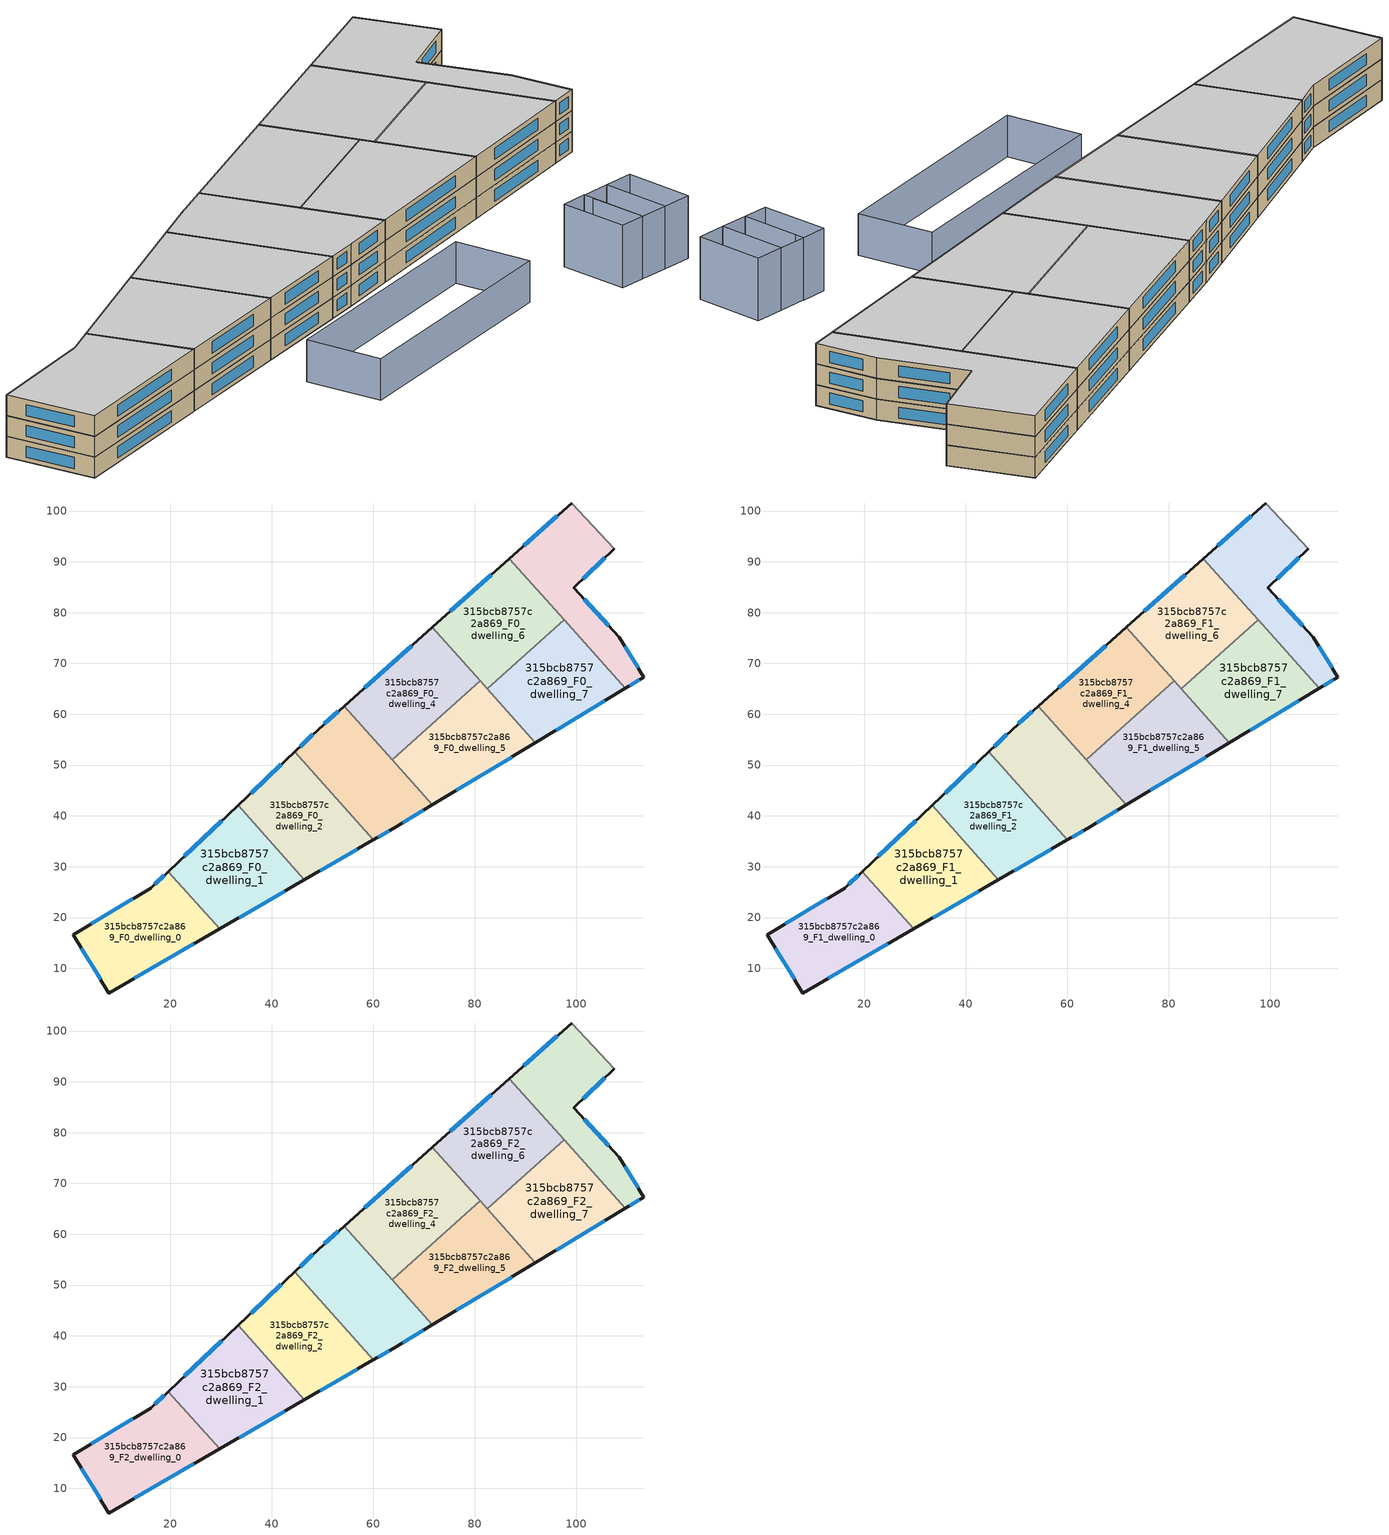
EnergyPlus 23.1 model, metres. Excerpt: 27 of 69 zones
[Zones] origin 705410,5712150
315bcb8757c2a869_F0_dwelling_0
 floor ground (EU_floor_Construction): 29.74,17.76 19.65,29.05 16.2,25.78 0.94,16.64 7.95,5.14 z0
 wall outside (EU_wall_Construction): 29.74,17.76 7.95,5.14 0.94,16.64 16.2,25.78 19.65,29.05 z0:3
 wall to 315bcb8757c2a869_F0_dwelling_1 (EU_wall_Construction): 19.65,29.05 29.74,17.76 z0:3
 window (EU_Window_Construction): 6.33,7.8 2.56,13.98 / 4.47,18.75 12.67,23.66 / 17,26.53 18.85,28.29 / 24.7,14.84 12.99,8.06 z0.69:2.31
315bcb8757c2a869_F0_dwelling_1
 floor ground (EU_floor_Construction): 46.45,27.43 33.37,42.06 19.65,29.05 29.74,17.76 z0
 wall outside (EU_wall_Construction): 19.65,29.05 33.37,42.06 / 46.45,27.43 29.74,17.76 z0:3
 wall to 315bcb8757c2a869_F0_dwelling_2 (EU_wall_Construction): 33.37,42.06 46.45,27.43 z0:3
 window (EU_Window_Construction): 22.83,32.06 30.19,39.05 / 42.58,25.19 33.61,20 z0.69:2.31
315bcb8757c2a869_F0_dwelling_2
 floor ground (EU_floor_Construction): 60,35.27 44.49,52.61 33.37,42.06 46.45,27.43 z0
 wall outside (EU_wall_Construction): 33.37,42.06 44.49,52.61 / 60,35.27 46.45,27.43 z0:3
 wall to 315bcb8757c2a869_F0_dwelling_3 (EU_wall_Construction): 44.49,52.61 60,35.27 z0:3
 window (EU_Window_Construction): 35.94,44.5 41.92,50.17 / 56.86,33.46 49.59,29.25 z0.69:2.31
315bcb8757c2a869_F0_dwelling_3
 floor ground (EU_floor_Construction): 71.63,42.19 54.27,61.61 49.23,57.1 44.49,52.61 60,35.27 64.04,37.61 z0
 wall outside (EU_wall_Construction): 71.63,42.19 64.04,37.61 60,35.27 / 44.49,52.61 49.23,57.1 54.27,61.61 z0:3
 wall to 315bcb8757c2a869_F0_dwelling_4 (EU_wall_Construction): 54.27,61.61 63.69,51.08 z0:3
 wall to 315bcb8757c2a869_F0_dwelling_5 (EU_wall_Construction): 63.69,51.08 71.63,42.19 z0:3
 window (EU_Window_Construction): 69.88,41.13 65.79,38.67 / 63.1,37.07 60.93,35.81 / 45.59,53.65 48.13,56.06 / 50.39,58.15 53.11,60.57 z0.69:2.31
315bcb8757c2a869_F0_dwelling_4
 floor ground (EU_floor_Construction): 81.04,66.59 71.62,77.12 54.27,61.61 63.69,51.08 z0
 wall outside (EU_wall_Construction): 54.27,61.61 71.62,77.12 z0:3
 wall to 315bcb8757c2a869_F0_dwelling_5 (EU_wall_Construction): 81.04,66.59 63.69,51.08 z0:3
 wall to 315bcb8757c2a869_F0_dwelling_6 (EU_wall_Construction): 71.62,77.12 81.04,66.59 z0:3
 window (EU_Window_Construction): 58.29,65.2 67.61,73.53 z0.69:2.31
315bcb8757c2a869_F0_dwelling_5
 floor ground (EU_floor_Construction): 91.92,54.42 81.04,66.59 63.69,51.08 71.63,42.19 z0
 wall outside (EU_wall_Construction): 91.92,54.42 71.63,42.19 z0:3
 wall to 315bcb8757c2a869_F0_dwelling_7 (EU_wall_Construction): 82.41,65.05 91.92,54.42 z0:3
 wall to 315bcb8757c2a869_F0_dwelling_6 (EU_wall_Construction): 81.04,66.59 82.41,65.05 z0:3
 window (EU_Window_Construction): 87.22,51.59 76.33,45.02 z0.69:2.31
315bcb8757c2a869_F0_dwelling_6
 floor ground (EU_floor_Construction): 97.55,78.59 86.77,90.65 71.62,77.12 82.41,65.05 z0
 wall outside (EU_wall_Construction): 71.62,77.12 86.77,90.65 z0:3
 wall to 315bcb8757c2a869_F0_dwelling_7 (EU_wall_Construction): 97.55,78.59 82.41,65.05 z0:3
 wall to 315bcb8757c2a869_F0_dwelling_8 (EU_wall_Construction): 86.77,90.65 97.55,78.59 z0:3
 window (EU_Window_Construction): 75.13,80.25 83.26,87.51 z0.69:2.31
315bcb8757c2a869_F0_dwelling_7
 floor ground (EU_floor_Construction): 109.62,65.09 97.55,78.59 82.41,65.05 91.92,54.42 z0
 wall outside (EU_wall_Construction): 109.62,65.09 91.92,54.42 z0:3
 wall to 315bcb8757c2a869_F0_dwelling_8 (EU_wall_Construction): 97.55,78.59 109.62,65.09 z0:3
 window (EU_Window_Construction): 105.52,62.62 96.01,56.89 z0.69:2.31
315bcb8757c2a869_F0_dwelling_8
 floor ground (EU_floor_Construction): 113.24,67.28 108.43,75.21 99.47,84.88 107.41,92.54 99.02,101.59 86.77,90.65 109.62,65.09 z0
 wall outside (EU_wall_Construction): 86.77,90.65 99.02,101.59 / 107.41,92.54 99.47,84.88 108.43,75.21 113.24,67.28 109.62,65.09 z0:3
 wall adiabatic (EU_wall_Construction): 99.02,101.59 107.41,92.54 z0:3
 window (EU_Window_Construction): 101.55,82.65 106.36,77.45 / 109.55,73.38 112.13,69.12 / 112.4,66.77 110.46,65.6 / 89.61,93.18 96.18,99.06 / 105.57,90.77 101.31,86.66 z0.69:2.31
315bcb8757c2a869_F1_dwelling_0
 floor to 315bcb8757c2a869_F0_dwelling_0 (EU_floor_Construction): 29.74,17.76 19.65,29.05 16.2,25.78 0.94,16.64 7.95,5.14 z3
 wall outside (EU_wall_Construction): 29.74,17.76 7.95,5.14 0.94,16.64 16.2,25.78 19.65,29.05 z3:6
 wall to 315bcb8757c2a869_F1_dwelling_1 (EU_wall_Construction): 19.65,29.05 29.74,17.76 z3:6
 window (EU_Window_Construction): 6.33,7.8 2.56,13.98 / 4.47,18.75 12.67,23.66 / 17,26.53 18.85,28.29 / 24.7,14.84 12.99,8.06 z3.69:5.31
315bcb8757c2a869_F1_dwelling_1
 floor to 315bcb8757c2a869_F0_dwelling_1 (EU_floor_Construction): 46.45,27.43 33.37,42.06 19.65,29.05 29.74,17.76 z3
 wall outside (EU_wall_Construction): 19.65,29.05 33.37,42.06 / 46.45,27.43 29.74,17.76 z3:6
 wall to 315bcb8757c2a869_F1_dwelling_2 (EU_wall_Construction): 33.37,42.06 46.45,27.43 z3:6
 window (EU_Window_Construction): 22.83,32.06 30.19,39.05 / 42.58,25.19 33.61,20 z3.69:5.31
315bcb8757c2a869_F1_dwelling_2
 floor to 315bcb8757c2a869_F0_dwelling_2 (EU_floor_Construction): 60,35.27 44.49,52.61 33.37,42.06 46.45,27.43 z3
 wall outside (EU_wall_Construction): 33.37,42.06 44.49,52.61 / 60,35.27 46.45,27.43 z3:6
 wall to 315bcb8757c2a869_F1_dwelling_3 (EU_wall_Construction): 44.49,52.61 60,35.27 z3:6
 window (EU_Window_Construction): 35.94,44.5 41.92,50.17 / 56.86,33.46 49.59,29.25 z3.69:5.31
315bcb8757c2a869_F1_dwelling_3
 floor to 315bcb8757c2a869_F0_dwelling_3 (EU_floor_Construction): 71.63,42.19 54.27,61.61 49.23,57.1 44.49,52.61 60,35.27 64.04,37.61 z3
 wall outside (EU_wall_Construction): 71.63,42.19 64.04,37.61 60,35.27 / 44.49,52.61 49.23,57.1 54.27,61.61 z3:6
 wall to 315bcb8757c2a869_F1_dwelling_4 (EU_wall_Construction): 54.27,61.61 63.69,51.08 z3:6
 wall to 315bcb8757c2a869_F1_dwelling_5 (EU_wall_Construction): 63.69,51.08 71.63,42.19 z3:6
 window (EU_Window_Construction): 69.88,41.13 65.79,38.67 / 63.1,37.07 60.93,35.81 / 45.59,53.65 48.13,56.06 / 50.39,58.15 53.11,60.57 z3.69:5.31
315bcb8757c2a869_F1_dwelling_4
 floor to 315bcb8757c2a869_F0_dwelling_4 (EU_floor_Construction): 81.04,66.59 71.62,77.12 54.27,61.61 63.69,51.08 z3
 wall outside (EU_wall_Construction): 54.27,61.61 71.62,77.12 z3:6
 wall to 315bcb8757c2a869_F1_dwelling_5 (EU_wall_Construction): 81.04,66.59 63.69,51.08 z3:6
 wall to 315bcb8757c2a869_F1_dwelling_6 (EU_wall_Construction): 71.62,77.12 81.04,66.59 z3:6
 window (EU_Window_Construction): 58.29,65.2 67.61,73.53 z3.69:5.31
315bcb8757c2a869_F1_dwelling_5
 floor to 315bcb8757c2a869_F0_dwelling_5 (EU_floor_Construction): 91.92,54.42 81.04,66.59 63.69,51.08 71.63,42.19 z3
 wall outside (EU_wall_Construction): 91.92,54.42 71.63,42.19 z3:6
 wall to 315bcb8757c2a869_F1_dwelling_7 (EU_wall_Construction): 82.41,65.05 91.92,54.42 z3:6
 wall to 315bcb8757c2a869_F1_dwelling_6 (EU_wall_Construction): 81.04,66.59 82.41,65.05 z3:6
 window (EU_Window_Construction): 87.22,51.59 76.33,45.02 z3.69:5.31
315bcb8757c2a869_F1_dwelling_6
 floor to 315bcb8757c2a869_F0_dwelling_6 (EU_floor_Construction): 97.55,78.59 86.77,90.65 71.62,77.12 82.41,65.05 z3
 wall outside (EU_wall_Construction): 71.62,77.12 86.77,90.65 z3:6
 wall to 315bcb8757c2a869_F1_dwelling_7 (EU_wall_Construction): 97.55,78.59 82.41,65.05 z3:6
 wall to 315bcb8757c2a869_F1_dwelling_8 (EU_wall_Construction): 86.77,90.65 97.55,78.59 z3:6
 window (EU_Window_Construction): 75.13,80.25 83.26,87.51 z3.69:5.31
315bcb8757c2a869_F1_dwelling_7
 floor to 315bcb8757c2a869_F0_dwelling_7 (EU_floor_Construction): 109.62,65.09 97.55,78.59 82.41,65.05 91.92,54.42 z3
 wall outside (EU_wall_Construction): 109.62,65.09 91.92,54.42 z3:6
 wall to 315bcb8757c2a869_F1_dwelling_8 (EU_wall_Construction): 97.55,78.59 109.62,65.09 z3:6
 window (EU_Window_Construction): 105.52,62.62 96.01,56.89 z3.69:5.31
315bcb8757c2a869_F1_dwelling_8
 floor to 315bcb8757c2a869_F0_dwelling_8 (EU_floor_Construction): 113.24,67.28 108.43,75.21 99.47,84.88 107.41,92.54 99.02,101.59 86.77,90.65 109.62,65.09 z3
 wall outside (EU_wall_Construction): 86.77,90.65 99.02,101.59 / 107.41,92.54 99.47,84.88 108.43,75.21 113.24,67.28 109.62,65.09 z3:6
 wall adiabatic (EU_wall_Construction): 99.02,101.59 107.41,92.54 z3:6
 window (EU_Window_Construction): 101.55,82.65 106.36,77.45 / 109.55,73.38 112.13,69.12 / 112.4,66.77 110.46,65.6 / 89.61,93.18 96.18,99.06 / 105.57,90.77 101.31,86.66 z3.69:5.31
315bcb8757c2a869_F2_dwelling_0
 floor to 315bcb8757c2a869_F1_dwelling_0 (EU_floor_Construction): 29.74,17.76 19.65,29.05 16.2,25.78 0.94,16.64 7.95,5.14 z6
 wall outside (EU_wall_Construction): 29.74,17.76 7.95,5.14 0.94,16.64 16.2,25.78 19.65,29.05 z6:9
 wall to 315bcb8757c2a869_F2_dwelling_1 (EU_wall_Construction): 19.65,29.05 29.74,17.76 z6:9
 window (EU_Window_Construction): 6.33,7.8 2.56,13.98 / 4.47,18.75 12.67,23.66 / 17,26.53 18.85,28.29 / 24.7,14.84 12.99,8.06 z6.69:8.31
 ceiling to 315bcb8757c2a869_F3_dwelling_0 (EU_floor_Construction): 19.65,29.05 29.74,17.76 7.95,5.14 0.94,16.64 16.2,25.78 z9
315bcb8757c2a869_F2_dwelling_1
 floor to 315bcb8757c2a869_F1_dwelling_1 (EU_floor_Construction): 46.45,27.43 33.37,42.06 19.65,29.05 29.74,17.76 z6
 wall outside (EU_wall_Construction): 19.65,29.05 33.37,42.06 / 46.45,27.43 29.74,17.76 z6:9
 wall to 315bcb8757c2a869_F2_dwelling_2 (EU_wall_Construction): 33.37,42.06 46.45,27.43 z6:9
 window (EU_Window_Construction): 22.83,32.06 30.19,39.05 / 42.58,25.19 33.61,20 z6.69:8.31
 ceiling to 315bcb8757c2a869_F3_dwelling_1 (EU_floor_Construction): 33.37,42.06 46.45,27.43 29.74,17.76 19.65,29.05 z9
315bcb8757c2a869_F2_dwelling_2
 floor to 315bcb8757c2a869_F1_dwelling_2 (EU_floor_Construction): 60,35.27 44.49,52.61 33.37,42.06 46.45,27.43 z6
 wall outside (EU_wall_Construction): 33.37,42.06 44.49,52.61 / 60,35.27 46.45,27.43 z6:9
 wall to 315bcb8757c2a869_F2_dwelling_3 (EU_wall_Construction): 44.49,52.61 60,35.27 z6:9
 window (EU_Window_Construction): 35.94,44.5 41.92,50.17 / 56.86,33.46 49.59,29.25 z6.69:8.31
 ceiling to 315bcb8757c2a869_F3_dwelling_2 (EU_floor_Construction): 44.49,52.61 60,35.27 46.45,27.43 33.37,42.06 z9
315bcb8757c2a869_F2_dwelling_3
 floor to 315bcb8757c2a869_F1_dwelling_3 (EU_floor_Construction): 71.63,42.19 54.27,61.61 49.23,57.1 44.49,52.61 60,35.27 64.04,37.61 z6
 wall outside (EU_wall_Construction): 71.63,42.19 64.04,37.61 60,35.27 / 44.49,52.61 49.23,57.1 54.27,61.61 z6:9
 wall to 315bcb8757c2a869_F2_dwelling_4 (EU_wall_Construction): 54.27,61.61 63.69,51.08 z6:9
 wall to 315bcb8757c2a869_F2_dwelling_5 (EU_wall_Construction): 63.69,51.08 71.63,42.19 z6:9
 window (EU_Window_Construction): 69.88,41.13 65.79,38.67 / 63.1,37.07 60.93,35.81 / 45.59,53.65 48.13,56.06 / 50.39,58.15 53.11,60.57 z6.69:8.31
 ceiling to 315bcb8757c2a869_F3_dwelling_3 (EU_floor_Construction): 54.27,61.61 71.63,42.19 64.04,37.61 60,35.27 44.49,52.61 49.23,57.1 z9
315bcb8757c2a869_F2_dwelling_4
 floor to 315bcb8757c2a869_F1_dwelling_4 (EU_floor_Construction): 81.04,66.59 71.62,77.12 54.27,61.61 63.69,51.08 z6
 wall outside (EU_wall_Construction): 54.27,61.61 71.62,77.12 z6:9
 wall to 315bcb8757c2a869_F2_dwelling_5 (EU_wall_Construction): 81.04,66.59 63.69,51.08 z6:9
 wall to 315bcb8757c2a869_F2_dwelling_6 (EU_wall_Construction): 71.62,77.12 81.04,66.59 z6:9
 window (EU_Window_Construction): 58.29,65.2 67.61,73.53 z6.69:8.31
 ceiling to 315bcb8757c2a869_F3_dwelling_4 (EU_floor_Construction): 71.62,77.12 81.04,66.59 63.69,51.08 54.27,61.61 z9
315bcb8757c2a869_F2_dwelling_5
 floor to 315bcb8757c2a869_F1_dwelling_5 (EU_floor_Construction): 91.92,54.42 81.04,66.59 63.69,51.08 71.63,42.19 z6
 wall outside (EU_wall_Construction): 91.92,54.42 71.63,42.19 z6:9
 wall to 315bcb8757c2a869_F2_dwelling_7 (EU_wall_Construction): 82.41,65.05 91.92,54.42 z6:9
 wall to 315bcb8757c2a869_F2_dwelling_6 (EU_wall_Construction): 81.04,66.59 82.41,65.05 z6:9
 window (EU_Window_Construction): 87.22,51.59 76.33,45.02 z6.69:8.31
 ceiling to 315bcb8757c2a869_F3_dwelling_5 (EU_floor_Construction): 81.04,66.59 91.92,54.42 71.63,42.19 63.69,51.08 z9
315bcb8757c2a869_F2_dwelling_6
 floor to 315bcb8757c2a869_F1_dwelling_6 (EU_floor_Construction): 97.55,78.59 86.77,90.65 71.62,77.12 82.41,65.05 z6
 wall outside (EU_wall_Construction): 71.62,77.12 86.77,90.65 z6:9
 wall to 315bcb8757c2a869_F2_dwelling_7 (EU_wall_Construction): 97.55,78.59 82.41,65.05 z6:9
 wall to 315bcb8757c2a869_F2_dwelling_8 (EU_wall_Construction): 86.77,90.65 97.55,78.59 z6:9
 window (EU_Window_Construction): 75.13,80.25 83.26,87.51 z6.69:8.31
 ceiling to 315bcb8757c2a869_F3_dwelling_6 (EU_floor_Construction): 86.77,90.65 97.55,78.59 82.41,65.05 71.62,77.12 z9
315bcb8757c2a869_F2_dwelling_7
 floor to 315bcb8757c2a869_F1_dwelling_7 (EU_floor_Construction): 109.62,65.09 97.55,78.59 82.41,65.05 91.92,54.42 z6
 wall outside (EU_wall_Construction): 109.62,65.09 91.92,54.42 z6:9
 wall to 315bcb8757c2a869_F2_dwelling_8 (EU_wall_Construction): 97.55,78.59 109.62,65.09 z6:9
 window (EU_Window_Construction): 105.52,62.62 96.01,56.89 z6.69:8.31
 ceiling to 315bcb8757c2a869_F3_dwelling_7 (EU_floor_Construction): 97.55,78.59 109.62,65.09 91.92,54.42 82.41,65.05 z9
315bcb8757c2a869_F2_dwelling_8
 floor to 315bcb8757c2a869_F1_dwelling_8 (EU_floor_Construction): 113.24,67.28 108.43,75.21 99.47,84.88 107.41,92.54 99.02,101.59 86.77,90.65 109.62,65.09 z6
 wall outside (EU_wall_Construction): 86.77,90.65 99.02,101.59 / 107.41,92.54 99.47,84.88 108.43,75.21 113.24,67.28 109.62,65.09 z6:9
 wall adiabatic (EU_wall_Construction): 99.02,101.59 107.41,92.54 z6:9
 window (EU_Window_Construction): 101.55,82.65 106.36,77.45 / 109.55,73.38 112.13,69.12 / 112.4,66.77 110.46,65.6 / 89.61,93.18 96.18,99.06 / 105.57,90.77 101.31,86.66 z6.69:8.31
 ceiling to 315bcb8757c2a869_F3_dwelling_8 (EU_floor_Construction): 107.41,92.54 99.47,84.88 108.43,75.21 113.24,67.28 109.62,65.09 86.77,90.65 99.02,101.59 z9
shading: 85.25,27.49 52.97,9.14 / 52.97,9.14 47.3,19.12 / 47.3,19.12 79.58,37.46 / 79.58,37.46 85.25,27.49 z0:6; 98.22,25.71 94.75,35.39 / 94.75,35.39 98.46,36.72 / 98.46,36.72 101.92,27.03 / 101.92,27.03 98.22,25.71 / 101.92,27.03 98.46,36.71 / 98.46,36.71 102.61,38.2 / 102.61,38.2 106.08,28.51 / 106.08,28.51 101.92,27.03 / 106.08,28.5 102.62,38.2 / 102.62,38.2 106.87,39.72 / 106.87,39.72 110.33,30.02 / 110.33,30.02 106.08,28.5 z0:9
[Building]
EU S2 Campaign: North Axis=0; Terrain=City; Solar Distribution=FullExterior
[Site:Location]
London: Latitude=51.5; Longitude=-0.5; Time Zone=0; Elevation=25
[SizingPeriod:WeatherFileDays]
AnnualSizingPeriod: Begin Month=1; Begin Day of Month=1; End Month=12; End Day of Month=31; Day of Week for Start Day=Monday; Use Weather File Daylight Saving Period=No; Use Weather File Rain and Snow Indicators=No
[MATERIAL]
EU_InternalMass_Material: Roughness=MediumRough; Thickness=0.1; Conductivity=1; Density=1800; Specific Heat=900; Thermal Absorptance=0.9; Solar Absorptance=0.7; Visible Absorptance=0.7
[MATERIAL:NOMASS] Roughness=MediumRough; Thermal Absorptance=0.9; Solar Absorptance=0.7; Visible Absorptance=0.7
Name | Thermal Resistance
EU_wall_NoMass | 0.635353
EU_floor_NoMass | 1.96382
[WINDOWMATERIAL:SIMPLEGLAZINGSYSTEM]
EU_Window_SimpleGlazing: UFactor=2.96269; Solar Heat Gain Coefficient=0.76; Visible Transmittance=0.76
[CONSTRUCTION]
EU_wall_Construction: EU_wall_NoMass
EU_floor_Construction: EU_floor_NoMass
EU_InternalMass_Construction: EU_InternalMass_Material
EU_Window_Construction: EU_Window_SimpleGlazing
[ZONE] Type=1; Multiplier=1; Ceiling Height=autocalculate; Floor Area=autocalculate; Part of Total Floor Area=Yes
Name | Volume
315bcb8757c2a869_F0_dwelling_0; 315bcb8757c2a869_F1_dwelling_0; 315bcb8757c2a869_F2_dwelling_0 | 985.807
315bcb8757c2a869_F0_dwelling_1; 315bcb8757c2a869_F1_dwelling_1; 315bcb8757c2a869_F2_dwelling_1 | 985.857
315bcb8757c2a869_F0_dwelling_2; 315bcb8757c2a869_F1_dwelling_2; 315bcb8757c2a869_F2_dwelling_2 | 985.852
315bcb8757c2a869_F0_dwelling_3; 315bcb8757c2a869_F1_dwelling_3; 315bcb8757c2a869_F2_dwelling_3 | 985.816
315bcb8757c2a869_F0_dwelling_4; 315bcb8757c2a869_F1_dwelling_4; 315bcb8757c2a869_F2_dwelling_4 | 985.805
315bcb8757c2a869_F0_dwelling_5; 315bcb8757c2a869_F1_dwelling_5; 315bcb8757c2a869_F2_dwelling_5 | 985.882
315bcb8757c2a869_F0_dwelling_6; 315bcb8757c2a869_F1_dwelling_6; 315bcb8757c2a869_F2_dwelling_6 | 985.81
315bcb8757c2a869_F0_dwelling_7; 315bcb8757c2a869_F1_dwelling_7; 315bcb8757c2a869_F2_dwelling_7 | 985.832
315bcb8757c2a869_F0_dwelling_8; 315bcb8757c2a869_F1_dwelling_8; 315bcb8757c2a869_F2_dwelling_8 | 985.793
[INTERNALMASS] Construction=EU_InternalMass_Construction
Name | Zone or ZoneList | Surface Area
315bcb8757c2a869_F0_dwelling_0_EU_InternalMass | 315bcb8757c2a869_F0_dwelling_0 | 328.602
315bcb8757c2a869_F0_dwelling_1_EU_InternalMass | 315bcb8757c2a869_F0_dwelling_1 | 328.619
315bcb8757c2a869_F0_dwelling_2_EU_InternalMass | 315bcb8757c2a869_F0_dwelling_2 | 328.618
315bcb8757c2a869_F0_dwelling_3_EU_InternalMass | 315bcb8757c2a869_F0_dwelling_3 | 328.605
315bcb8757c2a869_F0_dwelling_4_EU_InternalMass | 315bcb8757c2a869_F0_dwelling_4 | 328.601
315bcb8757c2a869_F0_dwelling_5_EU_InternalMass | 315bcb8757c2a869_F0_dwelling_5 | 328.63
315bcb8757c2a869_F0_dwelling_6_EU_InternalMass | 315bcb8757c2a869_F0_dwelling_6 | 328.606
315bcb8757c2a869_F0_dwelling_7_EU_InternalMass | 315bcb8757c2a869_F0_dwelling_7 | 328.617
315bcb8757c2a869_F0_dwelling_8_EU_InternalMass | 315bcb8757c2a869_F0_dwelling_8 | 328.598
315bcb8757c2a869_F1_dwelling_0_EU_InternalMass | 315bcb8757c2a869_F1_dwelling_0 | 328.602
315bcb8757c2a869_F1_dwelling_1_EU_InternalMass | 315bcb8757c2a869_F1_dwelling_1 | 328.619
315bcb8757c2a869_F1_dwelling_2_EU_InternalMass | 315bcb8757c2a869_F1_dwelling_2 | 328.618
315bcb8757c2a869_F1_dwelling_3_EU_InternalMass | 315bcb8757c2a869_F1_dwelling_3 | 328.605
315bcb8757c2a869_F1_dwelling_4_EU_InternalMass | 315bcb8757c2a869_F1_dwelling_4 | 328.601
315bcb8757c2a869_F1_dwelling_5_EU_InternalMass | 315bcb8757c2a869_F1_dwelling_5 | 328.63
315bcb8757c2a869_F1_dwelling_6_EU_InternalMass | 315bcb8757c2a869_F1_dwelling_6 | 328.606
315bcb8757c2a869_F1_dwelling_7_EU_InternalMass | 315bcb8757c2a869_F1_dwelling_7 | 328.617
315bcb8757c2a869_F1_dwelling_8_EU_InternalMass | 315bcb8757c2a869_F1_dwelling_8 | 328.598
315bcb8757c2a869_F2_dwelling_0_EU_InternalMass | 315bcb8757c2a869_F2_dwelling_0 | 328.602
315bcb8757c2a869_F2_dwelling_1_EU_InternalMass | 315bcb8757c2a869_F2_dwelling_1 | 328.619
315bcb8757c2a869_F2_dwelling_2_EU_InternalMass | 315bcb8757c2a869_F2_dwelling_2 | 328.618
315bcb8757c2a869_F2_dwelling_3_EU_InternalMass | 315bcb8757c2a869_F2_dwelling_3 | 328.605
315bcb8757c2a869_F2_dwelling_4_EU_InternalMass | 315bcb8757c2a869_F2_dwelling_4 | 328.601
315bcb8757c2a869_F2_dwelling_5_EU_InternalMass | 315bcb8757c2a869_F2_dwelling_5 | 328.63
315bcb8757c2a869_F2_dwelling_6_EU_InternalMass | 315bcb8757c2a869_F2_dwelling_6 | 328.606
315bcb8757c2a869_F2_dwelling_7_EU_InternalMass | 315bcb8757c2a869_F2_dwelling_7 | 328.617
315bcb8757c2a869_F2_dwelling_8_EU_InternalMass | 315bcb8757c2a869_F2_dwelling_8 | 328.598
[OTHEREQUIPMENT] Fuel Type=Electricity; Design Level Calculation Method=Watts/Area; Power per Zone Floor Area=1; Fraction Latent=0; Fraction Radiant=0; Fraction Lost=0; Carbon Dioxide Generation Rate=0; EndUse Subcategory=EU_Step8_InternalGains
Name | Zone or ZoneList or Space or SpaceList | Schedule
EU_Step8_InternalGain_315bcb8757c2a869_F0_dwelling_0_f000 | 315bcb8757c2a869_F0_dwelling_0 | EU_Step8_GainSchedule_315bcb8757c2a869_F0_dwelling_0_f000
EU_Step8_InternalGain_315bcb8757c2a869_F0_dwelling_1_f000 | 315bcb8757c2a869_F0_dwelling_1 | EU_Step8_GainSchedule_315bcb8757c2a869_F0_dwelling_1_f000
EU_Step8_InternalGain_315bcb8757c2a869_F0_dwelling_2_f000 | 315bcb8757c2a869_F0_dwelling_2 | EU_Step8_GainSchedule_315bcb8757c2a869_F0_dwelling_2_f000
EU_Step8_InternalGain_315bcb8757c2a869_F0_dwelling_3_f000 | 315bcb8757c2a869_F0_dwelling_3 | EU_Step8_GainSchedule_315bcb8757c2a869_F0_dwelling_3_f000
EU_Step8_InternalGain_315bcb8757c2a869_F0_dwelling_4_f000 | 315bcb8757c2a869_F0_dwelling_4 | EU_Step8_GainSchedule_315bcb8757c2a869_F0_dwelling_4_f000
EU_Step8_InternalGain_315bcb8757c2a869_F0_dwelling_5_f000 | 315bcb8757c2a869_F0_dwelling_5 | EU_Step8_GainSchedule_315bcb8757c2a869_F0_dwelling_5_f000
EU_Step8_InternalGain_315bcb8757c2a869_F0_dwelling_6_f000 | 315bcb8757c2a869_F0_dwelling_6 | EU_Step8_GainSchedule_315bcb8757c2a869_F0_dwelling_6_f000
EU_Step8_InternalGain_315bcb8757c2a869_F0_dwelling_7_f000 | 315bcb8757c2a869_F0_dwelling_7 | EU_Step8_GainSchedule_315bcb8757c2a869_F0_dwelling_7_f000
EU_Step8_InternalGain_315bcb8757c2a869_F0_dwelling_8_f000 | 315bcb8757c2a869_F0_dwelling_8 | EU_Step8_GainSchedule_315bcb8757c2a869_F0_dwelling_8_f000
EU_Step8_InternalGain_315bcb8757c2a869_F1_dwelling_0_f000 | 315bcb8757c2a869_F1_dwelling_0 | EU_Step8_GainSchedule_315bcb8757c2a869_F1_dwelling_0_f000
EU_Step8_InternalGain_315bcb8757c2a869_F1_dwelling_1_f000 | 315bcb8757c2a869_F1_dwelling_1 | EU_Step8_GainSchedule_315bcb8757c2a869_F1_dwelling_1_f000
EU_Step8_InternalGain_315bcb8757c2a869_F1_dwelling_2_f000 | 315bcb8757c2a869_F1_dwelling_2 | EU_Step8_GainSchedule_315bcb8757c2a869_F1_dwelling_2_f000
EU_Step8_InternalGain_315bcb8757c2a869_F1_dwelling_3_f000 | 315bcb8757c2a869_F1_dwelling_3 | EU_Step8_GainSchedule_315bcb8757c2a869_F1_dwelling_3_f000
EU_Step8_InternalGain_315bcb8757c2a869_F1_dwelling_4_f000 | 315bcb8757c2a869_F1_dwelling_4 | EU_Step8_GainSchedule_315bcb8757c2a869_F1_dwelling_4_f000
EU_Step8_InternalGain_315bcb8757c2a869_F1_dwelling_5_f000 | 315bcb8757c2a869_F1_dwelling_5 | EU_Step8_GainSchedule_315bcb8757c2a869_F1_dwelling_5_f000
EU_Step8_InternalGain_315bcb8757c2a869_F1_dwelling_6_f000 | 315bcb8757c2a869_F1_dwelling_6 | EU_Step8_GainSchedule_315bcb8757c2a869_F1_dwelling_6_f000
EU_Step8_InternalGain_315bcb8757c2a869_F1_dwelling_7_f000 | 315bcb8757c2a869_F1_dwelling_7 | EU_Step8_GainSchedule_315bcb8757c2a869_F1_dwelling_7_f000
EU_Step8_InternalGain_315bcb8757c2a869_F1_dwelling_8_f000 | 315bcb8757c2a869_F1_dwelling_8 | EU_Step8_GainSchedule_315bcb8757c2a869_F1_dwelling_8_f000
EU_Step8_InternalGain_315bcb8757c2a869_F2_dwelling_0_f000 | 315bcb8757c2a869_F2_dwelling_0 | EU_Step8_GainSchedule_315bcb8757c2a869_F2_dwelling_0_f000
EU_Step8_InternalGain_315bcb8757c2a869_F2_dwelling_1_f000 | 315bcb8757c2a869_F2_dwelling_1 | EU_Step8_GainSchedule_315bcb8757c2a869_F2_dwelling_1_f000
EU_Step8_InternalGain_315bcb8757c2a869_F2_dwelling_2_f000 | 315bcb8757c2a869_F2_dwelling_2 | EU_Step8_GainSchedule_315bcb8757c2a869_F2_dwelling_2_f000
EU_Step8_InternalGain_315bcb8757c2a869_F2_dwelling_3_f000 | 315bcb8757c2a869_F2_dwelling_3 | EU_Step8_GainSchedule_315bcb8757c2a869_F2_dwelling_3_f000
EU_Step8_InternalGain_315bcb8757c2a869_F2_dwelling_4_f000 | 315bcb8757c2a869_F2_dwelling_4 | EU_Step8_GainSchedule_315bcb8757c2a869_F2_dwelling_4_f000
EU_Step8_InternalGain_315bcb8757c2a869_F2_dwelling_5_f000 | 315bcb8757c2a869_F2_dwelling_5 | EU_Step8_GainSchedule_315bcb8757c2a869_F2_dwelling_5_f000
EU_Step8_InternalGain_315bcb8757c2a869_F2_dwelling_6_f000 | 315bcb8757c2a869_F2_dwelling_6 | EU_Step8_GainSchedule_315bcb8757c2a869_F2_dwelling_6_f000
EU_Step8_InternalGain_315bcb8757c2a869_F2_dwelling_7_f000 | 315bcb8757c2a869_F2_dwelling_7 | EU_Step8_GainSchedule_315bcb8757c2a869_F2_dwelling_7_f000
EU_Step8_InternalGain_315bcb8757c2a869_F2_dwelling_8_f000 | 315bcb8757c2a869_F2_dwelling_8 | EU_Step8_GainSchedule_315bcb8757c2a869_F2_dwelling_8_f000
[ZONEVENTILATION:DESIGNFLOWRATE] Schedule=EU_AlwaysOn; Design Flow Rate Calculation Method=AirChanges/Hour; Air Changes per Hour=0.555504; Ventilation Type=Natural; Fan Pressure Rise=0; Fan Total Efficiency=1; Constant Term Coefficient=1; Temperature Term Coefficient=0; Velocity Term Coefficient=0; Velocity Squared Term Coefficient=0; Minimum Indoor Temperature=-100; Maximum Indoor Temperature=100; Delta Temperature=-100; Minimum Outdoor Temperature=-100; Maximum Outdoor Temperature=100; Maximum Wind Speed=40
Name | Zone or ZoneList or Space or SpaceList
EU_ConstantAir_315bcb8757c2a869_F0_dwelling_0 | 315bcb8757c2a869_F0_dwelling_0
EU_ConstantAir_315bcb8757c2a869_F0_dwelling_1 | 315bcb8757c2a869_F0_dwelling_1
EU_ConstantAir_315bcb8757c2a869_F0_dwelling_2 | 315bcb8757c2a869_F0_dwelling_2
EU_ConstantAir_315bcb8757c2a869_F0_dwelling_3 | 315bcb8757c2a869_F0_dwelling_3
EU_ConstantAir_315bcb8757c2a869_F0_dwelling_4 | 315bcb8757c2a869_F0_dwelling_4
EU_ConstantAir_315bcb8757c2a869_F0_dwelling_5 | 315bcb8757c2a869_F0_dwelling_5
EU_ConstantAir_315bcb8757c2a869_F0_dwelling_6 | 315bcb8757c2a869_F0_dwelling_6
EU_ConstantAir_315bcb8757c2a869_F0_dwelling_7 | 315bcb8757c2a869_F0_dwelling_7
EU_ConstantAir_315bcb8757c2a869_F0_dwelling_8 | 315bcb8757c2a869_F0_dwelling_8
EU_ConstantAir_315bcb8757c2a869_F1_dwelling_0 | 315bcb8757c2a869_F1_dwelling_0
EU_ConstantAir_315bcb8757c2a869_F1_dwelling_1 | 315bcb8757c2a869_F1_dwelling_1
EU_ConstantAir_315bcb8757c2a869_F1_dwelling_2 | 315bcb8757c2a869_F1_dwelling_2
EU_ConstantAir_315bcb8757c2a869_F1_dwelling_3 | 315bcb8757c2a869_F1_dwelling_3
EU_ConstantAir_315bcb8757c2a869_F1_dwelling_4 | 315bcb8757c2a869_F1_dwelling_4
EU_ConstantAir_315bcb8757c2a869_F1_dwelling_5 | 315bcb8757c2a869_F1_dwelling_5
EU_ConstantAir_315bcb8757c2a869_F1_dwelling_6 | 315bcb8757c2a869_F1_dwelling_6
EU_ConstantAir_315bcb8757c2a869_F1_dwelling_7 | 315bcb8757c2a869_F1_dwelling_7
EU_ConstantAir_315bcb8757c2a869_F1_dwelling_8 | 315bcb8757c2a869_F1_dwelling_8
EU_ConstantAir_315bcb8757c2a869_F2_dwelling_0 | 315bcb8757c2a869_F2_dwelling_0
EU_ConstantAir_315bcb8757c2a869_F2_dwelling_1 | 315bcb8757c2a869_F2_dwelling_1
EU_ConstantAir_315bcb8757c2a869_F2_dwelling_2 | 315bcb8757c2a869_F2_dwelling_2
EU_ConstantAir_315bcb8757c2a869_F2_dwelling_3 | 315bcb8757c2a869_F2_dwelling_3
EU_ConstantAir_315bcb8757c2a869_F2_dwelling_4 | 315bcb8757c2a869_F2_dwelling_4
EU_ConstantAir_315bcb8757c2a869_F2_dwelling_5 | 315bcb8757c2a869_F2_dwelling_5
EU_ConstantAir_315bcb8757c2a869_F2_dwelling_6 | 315bcb8757c2a869_F2_dwelling_6
EU_ConstantAir_315bcb8757c2a869_F2_dwelling_7 | 315bcb8757c2a869_F2_dwelling_7
EU_ConstantAir_315bcb8757c2a869_F2_dwelling_8 | 315bcb8757c2a869_F2_dwelling_8
[HVACTEMPLATE:THERMOSTAT] Constant Heating Setpoint=20; Constant Cooling Setpoint=50
EU_HeatOnly_315bcb8757c2a869_F0_dwelling_0; EU_HeatOnly_315bcb8757c2a869_F0_dwelling_1; EU_HeatOnly_315bcb8757c2a869_F0_dwelling_2; EU_HeatOnly_315bcb8757c2a869_F0_dwelling_3; EU_HeatOnly_315bcb8757c2a869_F0_dwelling_4; EU_HeatOnly_315bcb8757c2a869_F0_dwelling_5; EU_HeatOnly_315bcb8757c2a869_F0_dwelling_6; EU_HeatOnly_315bcb8757c2a869_F0_dwelling_7; EU_HeatOnly_315bcb8757c2a869_F0_dwelling_8; EU_HeatOnly_315bcb8757c2a869_F1_dwelling_0; EU_HeatOnly_315bcb8757c2a869_F1_dwelling_1; EU_HeatOnly_315bcb8757c2a869_F1_dwelling_2; EU_HeatOnly_315bcb8757c2a869_F1_dwelling_3; EU_HeatOnly_315bcb8757c2a869_F1_dwelling_4; EU_HeatOnly_315bcb8757c2a869_F1_dwelling_5; EU_HeatOnly_315bcb8757c2a869_F1_dwelling_6; EU_HeatOnly_315bcb8757c2a869_F1_dwelling_7; EU_HeatOnly_315bcb8757c2a869_F1_dwelling_8; EU_HeatOnly_315bcb8757c2a869_F2_dwelling_0; EU_HeatOnly_315bcb8757c2a869_F2_dwelling_1; EU_HeatOnly_315bcb8757c2a869_F2_dwelling_2; EU_HeatOnly_315bcb8757c2a869_F2_dwelling_3; EU_HeatOnly_315bcb8757c2a869_F2_dwelling_4; EU_HeatOnly_315bcb8757c2a869_F2_dwelling_5; EU_HeatOnly_315bcb8757c2a869_F2_dwelling_6; EU_HeatOnly_315bcb8757c2a869_F2_dwelling_7; EU_HeatOnly_315bcb8757c2a869_F2_dwelling_8; EU_HeatOnly_315bcb8757c2a869_F3_dwelling_0; EU_HeatOnly_315bcb8757c2a869_F3_dwelling_1; EU_HeatOnly_315bcb8757c2a869_F3_dwelling_2; EU_HeatOnly_315bcb8757c2a869_F3_dwelling_3; EU_HeatOnly_315bcb8757c2a869_F3_dwelling_4; EU_HeatOnly_315bcb8757c2a869_F3_dwelling_5; EU_HeatOnly_315bcb8757c2a869_F3_dwelling_6; EU_HeatOnly_315bcb8757c2a869_F3_dwelling_7; EU_HeatOnly_315bcb8757c2a869_F3_dwelling_8; EU_HeatOnly_315bcb8757c2a869_F4_dwelling_0; EU_HeatOnly_315bcb8757c2a869_F4_dwelling_1; EU_HeatOnly_315bcb8757c2a869_F4_dwelling_2; EU_HeatOnly_315bcb8757c2a869_F4_dwelling_3; EU_HeatOnly_315bcb8757c2a869_F4_dwelling_4; EU_HeatOnly_315bcb8757c2a869_F4_dwelling_5; EU_HeatOnly_315bcb8757c2a869_F4_dwelling_6; EU_HeatOnly_315bcb8757c2a869_F4_dwelling_7; EU_HeatOnly_315bcb8757c2a869_F4_dwelling_8; EU_HeatOnly_315bcb8757c2a869_F5_dwelling_0; EU_HeatOnly_315bcb8757c2a869_F5_dwelling_1; EU_HeatOnly_315bcb8757c2a869_F5_dwelling_2; EU_HeatOnly_315bcb8757c2a869_F5_dwelling_3; EU_HeatOnly_315bcb8757c2a869_F5_dwelling_4; EU_HeatOnly_315bcb8757c2a869_F5_dwelling_5; EU_HeatOnly_315bcb8757c2a869_F5_dwelling_6; EU_HeatOnly_315bcb8757c2a869_F5_dwelling_7; EU_HeatOnly_315bcb8757c2a869_F6_dwelling_0; EU_HeatOnly_315bcb8757c2a869_F6_dwelling_1; EU_HeatOnly_315bcb8757c2a869_F6_dwelling_2; EU_HeatOnly_315bcb8757c2a869_F6_dwelling_3; EU_HeatOnly_315bcb8757c2a869_F6_dwelling_4; EU_HeatOnly_315bcb8757c2a869_F6_dwelling_5; EU_HeatOnly_315bcb8757c2a869_F6_dwelling_6; EU_HeatOnly_315bcb8757c2a869_F6_dwelling_7; EU_HeatOnly_315bcb8757c2a869_F7_dwelling_0; EU_HeatOnly_315bcb8757c2a869_F7_dwelling_1; EU_HeatOnly_315bcb8757c2a869_F7_dwelling_2; EU_HeatOnly_315bcb8757c2a869_F7_dwelling_3; EU_HeatOnly_315bcb8757c2a869_F7_dwelling_4; EU_HeatOnly_315bcb8757c2a869_F7_dwelling_5; EU_HeatOnly_315bcb8757c2a869_F7_dwelling_6; EU_HeatOnly_315bcb8757c2a869_F7_dwelling_7
[HVACTEMPLATE:ZONE:IDEALLOADSAIRSYSTEM] System Availability Schedule=EU_AlwaysOn; Maximum Heating Supply Air Temperature=50; Minimum Cooling Supply Air Temperature=13; Maximum Heating Supply Air Humidity Ratio=0.0156; Minimum Cooling Supply Air Humidity Ratio=0.0077; Heating Limit=NoLimit; Cooling Limit=NoLimit; Heating Availability Schedule=EU_AlwaysOn; Cooling Availability Schedule=EU_CoolingOff; Dehumidification Control Type=ConstantSensibleHeatRatio; Cooling Sensible Heat Ratio=0.7; Dehumidification Setpoint=60; Humidification Control Type=None; Humidification Setpoint=30; Outdoor Air Method=None; Outdoor Air Flow Rate per Person=0.00944; Outdoor Air Flow Rate per Zone Floor Area=0; Outdoor Air Flow Rate per Zone=0; Demand Controlled Ventilation Type=None; Outdoor Air Economizer Type=NoEconomizer; Heat Recovery Type=None; Sensible Heat Recovery Effectiveness=0.7; Latent Heat Recovery Effectiveness=0.65
Name | Template Thermostat
315bcb8757c2a869_F0_dwelling_0 | EU_HeatOnly_315bcb8757c2a869_F0_dwelling_0
315bcb8757c2a869_F0_dwelling_1 | EU_HeatOnly_315bcb8757c2a869_F0_dwelling_1
315bcb8757c2a869_F0_dwelling_2 | EU_HeatOnly_315bcb8757c2a869_F0_dwelling_2
315bcb8757c2a869_F0_dwelling_3 | EU_HeatOnly_315bcb8757c2a869_F0_dwelling_3
315bcb8757c2a869_F0_dwelling_4 | EU_HeatOnly_315bcb8757c2a869_F0_dwelling_4
315bcb8757c2a869_F0_dwelling_5 | EU_HeatOnly_315bcb8757c2a869_F0_dwelling_5
315bcb8757c2a869_F0_dwelling_6 | EU_HeatOnly_315bcb8757c2a869_F0_dwelling_6
315bcb8757c2a869_F0_dwelling_7 | EU_HeatOnly_315bcb8757c2a869_F0_dwelling_7
315bcb8757c2a869_F0_dwelling_8 | EU_HeatOnly_315bcb8757c2a869_F0_dwelling_8
315bcb8757c2a869_F1_dwelling_0 | EU_HeatOnly_315bcb8757c2a869_F1_dwelling_0
315bcb8757c2a869_F1_dwelling_1 | EU_HeatOnly_315bcb8757c2a869_F1_dwelling_1
315bcb8757c2a869_F1_dwelling_2 | EU_HeatOnly_315bcb8757c2a869_F1_dwelling_2
315bcb8757c2a869_F1_dwelling_3 | EU_HeatOnly_315bcb8757c2a869_F1_dwelling_3
315bcb8757c2a869_F1_dwelling_4 | EU_HeatOnly_315bcb8757c2a869_F1_dwelling_4
315bcb8757c2a869_F1_dwelling_5 | EU_HeatOnly_315bcb8757c2a869_F1_dwelling_5
315bcb8757c2a869_F1_dwelling_6 | EU_HeatOnly_315bcb8757c2a869_F1_dwelling_6
315bcb8757c2a869_F1_dwelling_7 | EU_HeatOnly_315bcb8757c2a869_F1_dwelling_7
315bcb8757c2a869_F1_dwelling_8 | EU_HeatOnly_315bcb8757c2a869_F1_dwelling_8
315bcb8757c2a869_F2_dwelling_0 | EU_HeatOnly_315bcb8757c2a869_F2_dwelling_0
315bcb8757c2a869_F2_dwelling_1 | EU_HeatOnly_315bcb8757c2a869_F2_dwelling_1
315bcb8757c2a869_F2_dwelling_2 | EU_HeatOnly_315bcb8757c2a869_F2_dwelling_2
315bcb8757c2a869_F2_dwelling_3 | EU_HeatOnly_315bcb8757c2a869_F2_dwelling_3
315bcb8757c2a869_F2_dwelling_4 | EU_HeatOnly_315bcb8757c2a869_F2_dwelling_4
315bcb8757c2a869_F2_dwelling_5 | EU_HeatOnly_315bcb8757c2a869_F2_dwelling_5
315bcb8757c2a869_F2_dwelling_6 | EU_HeatOnly_315bcb8757c2a869_F2_dwelling_6
315bcb8757c2a869_F2_dwelling_7 | EU_HeatOnly_315bcb8757c2a869_F2_dwelling_7
315bcb8757c2a869_F2_dwelling_8 | EU_HeatOnly_315bcb8757c2a869_F2_dwelling_8
[SIZING:ZONE] Zone Cooling Design Supply Air Temperature Input Method=SupplyAirTemperature; Zone Cooling Design Supply Air Temperature=13; Zone Heating Design Supply Air Temperature Input Method=SupplyAirTemperature; Zone Heating Design Supply Air Temperature=50; Zone Cooling Design Supply Air Humidity Ratio=0.008; Zone Heating Design Supply Air Humidity Ratio=0.008; Cooling Design Air Flow Method=DesignDay; Cooling Design Air Flow Rate=0; Cooling Minimum Air Flow per Zone Floor Area=0.000762; Cooling Minimum Air Flow=0; Cooling Minimum Air Flow Fraction=0.2; Heating Design Air Flow Method=DesignDay; Heating Design Air Flow Rate=0; Heating Maximum Air Flow per Zone Floor Area=0.002032; Heating Maximum Air Flow=0.141576; Heating Maximum Air Flow Fraction=0.3; Account for Dedicated Outdoor Air System=No; Dedicated Outdoor Air System Control Strategy=NeutralSupplyAir; Dedicated Outdoor Air Low Setpoint Temperature for Design=autosize; Dedicated Outdoor Air High Setpoint Temperature for Design=autosize; Zone Load Sizing Method=Sensible Load Only No Latent Load; Zone Latent Cooling Design Supply Air Humidity Ratio Input Method=HumidityRatioDifference; Zone Cooling Design Supply Air Humidity Ratio Difference=0.005; Zone Latent Heating Design Supply Air Humidity Ratio Input Method=HumidityRatioDifference; Zone Humidification Design Supply Air Humidity Ratio Difference=0.005
315bcb8757c2a869_F0_dwelling_0; 315bcb8757c2a869_F0_dwelling_1; 315bcb8757c2a869_F0_dwelling_2; 315bcb8757c2a869_F0_dwelling_3; 315bcb8757c2a869_F0_dwelling_4; 315bcb8757c2a869_F0_dwelling_5; 315bcb8757c2a869_F0_dwelling_6; 315bcb8757c2a869_F0_dwelling_7; 315bcb8757c2a869_F0_dwelling_8; 315bcb8757c2a869_F1_dwelling_0; 315bcb8757c2a869_F1_dwelling_1; 315bcb8757c2a869_F1_dwelling_2; 315bcb8757c2a869_F1_dwelling_3; 315bcb8757c2a869_F1_dwelling_4; 315bcb8757c2a869_F1_dwelling_5; 315bcb8757c2a869_F1_dwelling_6; 315bcb8757c2a869_F1_dwelling_7; 315bcb8757c2a869_F1_dwelling_8; 315bcb8757c2a869_F2_dwelling_0; 315bcb8757c2a869_F2_dwelling_1; 315bcb8757c2a869_F2_dwelling_2; 315bcb8757c2a869_F2_dwelling_3; 315bcb8757c2a869_F2_dwelling_4; 315bcb8757c2a869_F2_dwelling_5; 315bcb8757c2a869_F2_dwelling_6; 315bcb8757c2a869_F2_dwelling_7; 315bcb8757c2a869_F2_dwelling_8
[SCHEDULE:CONSTANT]
Name | Hourly Value
EU_AlwaysOn | 1
EU_CoolingOff | 0
[SCHEDULE:FILE] Column Number=1; Rows to Skip at Top=0; Number of Hours of Data=8760; Column Separator=Comma; Interpolate to Timestep=No; Minutes per Item=60; Adjust Schedule for Daylight Savings=Yes
Name | File
EU_Step8_GainSchedule_315bcb8757c2a869_F0_dwelling_0_f000 | ../../schedules/315bcb8757c2a869/315bcb8757c2a869_F0_dwelling_0_f000_gain.csv
EU_Step8_GainSchedule_315bcb8757c2a869_F0_dwelling_1_f000 | ../../schedules/315bcb8757c2a869/315bcb8757c2a869_F0_dwelling_1_f000_gain.csv
EU_Step8_GainSchedule_315bcb8757c2a869_F0_dwelling_2_f000 | ../../schedules/315bcb8757c2a869/315bcb8757c2a869_F0_dwelling_2_f000_gain.csv
EU_Step8_GainSchedule_315bcb8757c2a869_F0_dwelling_3_f000 | ../../schedules/315bcb8757c2a869/315bcb8757c2a869_F0_dwelling_3_f000_gain.csv
EU_Step8_GainSchedule_315bcb8757c2a869_F0_dwelling_4_f000 | ../../schedules/315bcb8757c2a869/315bcb8757c2a869_F0_dwelling_4_f000_gain.csv
EU_Step8_GainSchedule_315bcb8757c2a869_F0_dwelling_5_f000 | ../../schedules/315bcb8757c2a869/315bcb8757c2a869_F0_dwelling_5_f000_gain.csv
EU_Step8_GainSchedule_315bcb8757c2a869_F0_dwelling_6_f000 | ../../schedules/315bcb8757c2a869/315bcb8757c2a869_F0_dwelling_6_f000_gain.csv
EU_Step8_GainSchedule_315bcb8757c2a869_F0_dwelling_7_f000 | ../../schedules/315bcb8757c2a869/315bcb8757c2a869_F0_dwelling_7_f000_gain.csv
EU_Step8_GainSchedule_315bcb8757c2a869_F0_dwelling_8_f000 | ../../schedules/315bcb8757c2a869/315bcb8757c2a869_F0_dwelling_8_f000_gain.csv
EU_Step8_GainSchedule_315bcb8757c2a869_F1_dwelling_0_f000 | ../../schedules/315bcb8757c2a869/315bcb8757c2a869_F1_dwelling_0_f000_gain.csv
EU_Step8_GainSchedule_315bcb8757c2a869_F1_dwelling_1_f000 | ../../schedules/315bcb8757c2a869/315bcb8757c2a869_F1_dwelling_1_f000_gain.csv
EU_Step8_GainSchedule_315bcb8757c2a869_F1_dwelling_2_f000 | ../../schedules/315bcb8757c2a869/315bcb8757c2a869_F1_dwelling_2_f000_gain.csv
EU_Step8_GainSchedule_315bcb8757c2a869_F1_dwelling_3_f000 | ../../schedules/315bcb8757c2a869/315bcb8757c2a869_F1_dwelling_3_f000_gain.csv
EU_Step8_GainSchedule_315bcb8757c2a869_F1_dwelling_4_f000 | ../../schedules/315bcb8757c2a869/315bcb8757c2a869_F1_dwelling_4_f000_gain.csv
EU_Step8_GainSchedule_315bcb8757c2a869_F1_dwelling_5_f000 | ../../schedules/315bcb8757c2a869/315bcb8757c2a869_F1_dwelling_5_f000_gain.csv
EU_Step8_GainSchedule_315bcb8757c2a869_F1_dwelling_6_f000 | ../../schedules/315bcb8757c2a869/315bcb8757c2a869_F1_dwelling_6_f000_gain.csv
EU_Step8_GainSchedule_315bcb8757c2a869_F1_dwelling_7_f000 | ../../schedules/315bcb8757c2a869/315bcb8757c2a869_F1_dwelling_7_f000_gain.csv
EU_Step8_GainSchedule_315bcb8757c2a869_F1_dwelling_8_f000 | ../../schedules/315bcb8757c2a869/315bcb8757c2a869_F1_dwelling_8_f000_gain.csv
EU_Step8_GainSchedule_315bcb8757c2a869_F2_dwelling_0_f000 | ../../schedules/315bcb8757c2a869/315bcb8757c2a869_F2_dwelling_0_f000_gain.csv
EU_Step8_GainSchedule_315bcb8757c2a869_F2_dwelling_1_f000 | ../../schedules/315bcb8757c2a869/315bcb8757c2a869_F2_dwelling_1_f000_gain.csv
EU_Step8_GainSchedule_315bcb8757c2a869_F2_dwelling_2_f000 | ../../schedules/315bcb8757c2a869/315bcb8757c2a869_F2_dwelling_2_f000_gain.csv
EU_Step8_GainSchedule_315bcb8757c2a869_F2_dwelling_3_f000 | ../../schedules/315bcb8757c2a869/315bcb8757c2a869_F2_dwelling_3_f000_gain.csv
EU_Step8_GainSchedule_315bcb8757c2a869_F2_dwelling_4_f000 | ../../schedules/315bcb8757c2a869/315bcb8757c2a869_F2_dwelling_4_f000_gain.csv
EU_Step8_GainSchedule_315bcb8757c2a869_F2_dwelling_5_f000 | ../../schedules/315bcb8757c2a869/315bcb8757c2a869_F2_dwelling_5_f000_gain.csv
EU_Step8_GainSchedule_315bcb8757c2a869_F2_dwelling_6_f000 | ../../schedules/315bcb8757c2a869/315bcb8757c2a869_F2_dwelling_6_f000_gain.csv
EU_Step8_GainSchedule_315bcb8757c2a869_F2_dwelling_7_f000 | ../../schedules/315bcb8757c2a869/315bcb8757c2a869_F2_dwelling_7_f000_gain.csv
EU_Step8_GainSchedule_315bcb8757c2a869_F2_dwelling_8_f000 | ../../schedules/315bcb8757c2a869/315bcb8757c2a869_F2_dwelling_8_f000_gain.csv
